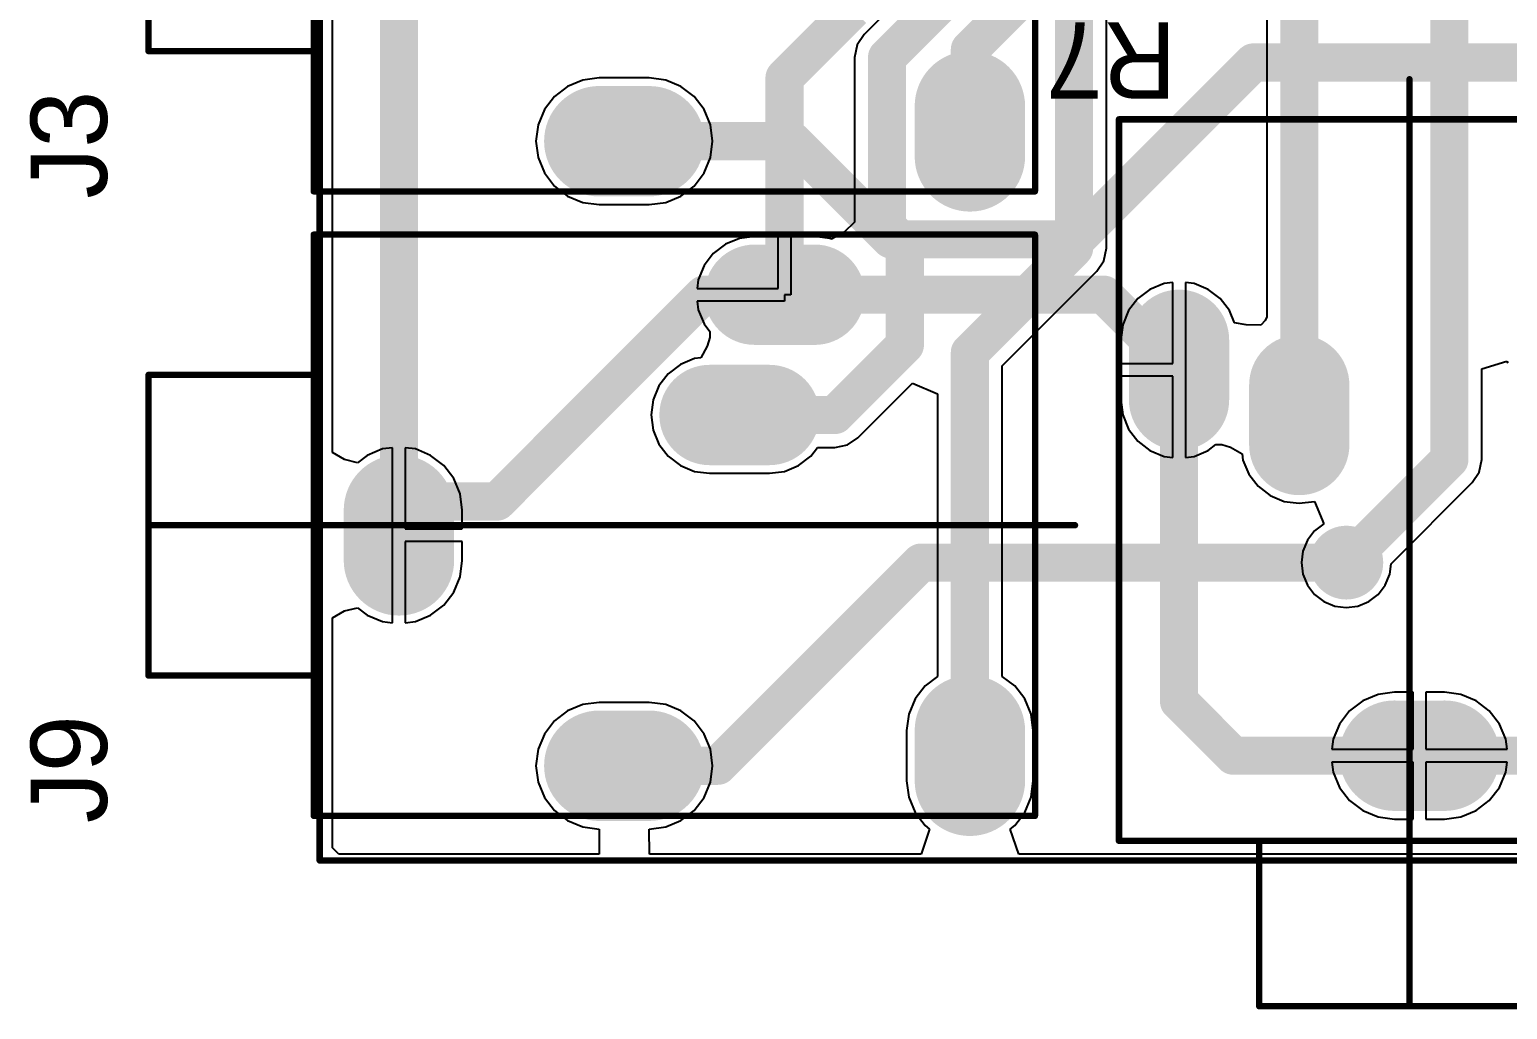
# Model space of a CAD drawing. Header units: millimetres. Extents: x 2.82 to 7.12, y 0.77 to 5.15.
# Drawn here: x 2.827 to 3.989, y 0.878 to 1.648 of the extents above; entities that cross this region are included whole.
import ezdxf

# ---------------------------------------------------------------- set-up
doc = ezdxf.new("R2010")
doc.units = ezdxf.units.MM
doc.header["$MEASUREMENT"] = 0
for name, color, linetype in [('BottomLayer', 5, 'Continuous'), ('BottomSolder', 6, 'Continuous'), ('Mechanical1', 6, 'Continuous'), ('MultiLayer', 9, 'Continuous'), ('PadHoleLayer', 156, 'Continuous'), ('TopLayer', 1, 'Continuous'), ('TopOverlay', 2, 'Continuous'), ('TopSolder', 216, 'Continuous'), ('ViaHoleLayer', 16, 'Continuous')]:
    doc.layers.add(name, color=color, linetype=linetype)

msp = doc.modelspace()

# ---------------------------------------------------------------- linework, layer by layer
at = {"layer": 'BottomLayer'}
for points, const_width in [([(3.5661, 1.6321), (3.649, 1.715)], 0.03), ([(3.5661, 1.5679), (3.5661, 1.6321)], 0.03), ([(3.5661, 1.5482), (3.5661, 1.5876)], 0.0787), ([(3.65, 1.483), (3.789, 1.622)], 0.03), ([(3.789, 1.622), (4.175, 1.622)], 0.03), ([(3.2748, 1.5601), (3.3141, 1.5601)], 0.0787), ([(3.2944, 1.5601), (3.4269, 1.5601)], 0.03), ([(3.4269, 1.5601), (3.504, 1.483)], 0.03), ([(3.504, 1.483), (3.65, 1.483)], 0.03), ([(3.3968, 1.4395), (3.4441, 1.4395)], 0.0709), ([(3.1945, 1.277), (3.357, 1.4395)], 0.03), ([(3.357, 1.4395), (3.4204, 1.4395)], 0.03), ([(3.4204, 1.4395), (3.6715, 1.4395)], 0.03), ([(3.6715, 1.4395), (3.7305, 1.3804)], 0.03), ([(3.7305, 1.3568), (3.7305, 1.4041)], 0.0709), ([(3.825, 1.3214), (3.825, 1.3686)], 0.0709), ([(3.3614, 1.345), (3.4086, 1.345)], 0.0709), ([(3.1173, 1.2308), (3.1173, 1.2702)], 0.0787), ([(3.1173, 1.2505), (3.1173, 1.277)], 0.03), ([(3.1173, 1.277), (3.1945, 1.277)], 0.03), ([(3.368, 1.0694), (3.5276, 1.229)], 0.03), ([(3.5276, 1.229), (3.862, 1.229)], 0.03), ([(3.5661, 1.0576), (3.5661, 1.097)], 0.0787), ([(3.9392, 1.0773), (3.8998, 1.0773)], 0.0787), ([(3.2748, 1.0694), (3.3141, 1.0694)], 0.0787), ([(3.9195, 1.0773), (4.1523, 1.0773)], 0.03), ([(3.2944, 1.0694), (3.368, 1.0694)], 0.03)]:
    msp.add_lwpolyline(points, dxfattribs=dict(at, const_width=const_width))
for points, const_width in [([(3.5586, 1.6321, 1), (3.5736, 1.6321, 1)], 0.015), ([(3.5586, 1.6321, 1), (3.5736, 1.6321, 1)], 0.015), ([(3.5464, 1.5876, 1), (3.5858, 1.5876, 1)], 0.0394), ([(3.7815, 1.622, 1), (3.7965, 1.622, 1)], 0.015), ([(3.7815, 1.622, 1), (3.7965, 1.622, 1)], 0.015), ([(3.2551, 1.5601, 1), (3.2944, 1.5601, 1)], 0.0394), ([(3.2944, 1.5601, 1), (3.3338, 1.5601, 1)], 0.0394), ([(3.5464, 1.5482, 1), (3.5858, 1.5482, 1)], 0.0394), ([(3.5586, 1.5679, 1), (3.5736, 1.5679, 1)], 0.015), ([(3.287, 1.5601, 1), (3.302, 1.5601, 1)], 0.015), ([(3.4194, 1.5601, 1), (3.4344, 1.5601, 1)], 0.015), ([(3.4194, 1.5601, 1), (3.4344, 1.5601, 1)], 0.015), ([(3.4965, 1.483, 1), (3.5115, 1.483, 1)], 0.015), ([(3.4965, 1.483, 1), (3.5115, 1.483, 1)], 0.015), ([(3.6425, 1.483, 1), (3.6575, 1.483, 1)], 0.015), ([(3.6425, 1.483, 1), (3.6575, 1.483, 1)], 0.015), ([(3.3791, 1.4395, 1), (3.4145, 1.4395, 1)], 0.0354), ([(3.4263, 1.4395, 1), (3.4618, 1.4395, 1)], 0.0354), ([(3.3495, 1.4395, 1), (3.3645, 1.4395, 1)], 0.015), ([(3.3495, 1.4395, 1), (3.3645, 1.4395, 1)], 0.015), ([(3.4129, 1.4395, 1), (3.4279, 1.4395, 1)], 0.015), ([(3.4129, 1.4395, 1), (3.4279, 1.4395, 1)], 0.015), ([(3.664, 1.4395, 1), (3.679, 1.4395, 1)], 0.015), ([(3.664, 1.4395, 1), (3.679, 1.4395, 1)], 0.015), ([(3.7128, 1.4041, 1), (3.7482, 1.4041, 1)], 0.0354), ([(3.723, 1.3804, 1), (3.738, 1.3804, 1)], 0.015), ([(3.8073, 1.3686, 1), (3.8427, 1.3686, 1)], 0.0354), ([(3.7128, 1.3568, 1), (3.7482, 1.3568, 1)], 0.0354), ([(3.3437, 1.345, 1), (3.3791, 1.345, 1)], 0.0354), ([(3.3909, 1.345, 1), (3.4263, 1.345, 1)], 0.0354), ([(3.8073, 1.3214, 1), (3.8427, 1.3214, 1)], 0.0354), ([(3.0976, 1.2702, 1), (3.137, 1.2702, 1)], 0.0394), ([(3.1098, 1.277, 1), (3.1248, 1.277, 1)], 0.015), ([(3.1098, 1.277, 1), (3.1248, 1.277, 1)], 0.015), ([(3.187, 1.277, 1), (3.202, 1.277, 1)], 0.015), ([(3.187, 1.277, 1), (3.202, 1.277, 1)], 0.015), ([(3.0976, 1.2308, 1), (3.137, 1.2308, 1)], 0.0394), ([(3.1098, 1.2505, 1), (3.1248, 1.2505, 1)], 0.015), ([(3.5201, 1.229, 1), (3.5351, 1.229, 1)], 0.015), ([(3.5201, 1.229, 1), (3.5351, 1.229, 1)], 0.015), ([(3.8495, 1.229, 1), (3.8745, 1.229, 1)], 0.025), ([(3.8545, 1.229, 1), (3.8695, 1.229, 1)], 0.015), ([(3.5464, 1.097, 1), (3.5858, 1.097, 1)], 0.0394), ([(3.8801, 1.0773, 1), (3.9195, 1.0773, 1)], 0.0394), ([(3.9195, 1.0773, 1), (3.9589, 1.0773, 1)], 0.0394), ([(3.2551, 1.0694, 1), (3.2944, 1.0694, 1)], 0.0394), ([(3.2944, 1.0694, 1), (3.3338, 1.0694, 1)], 0.0394), ([(3.5464, 1.0576, 1), (3.5858, 1.0576, 1)], 0.0394), ([(3.912, 1.0773, 1), (3.927, 1.0773, 1)], 0.015), ([(3.287, 1.0694, 1), (3.302, 1.0694, 1)], 0.015), ([(3.3605, 1.0694, 1), (3.3755, 1.0694, 1)], 0.015), ([(3.3605, 1.0694, 1), (3.3755, 1.0694, 1)], 0.015)]:
    msp.add_lwpolyline(points, format="xyb", close=True, dxfattribs=dict(at, const_width=const_width))
at = {"layer": 'BottomSolder'}
for points, const_width in [([(3.5661, 1.5482), (3.5661, 1.5876)], 0.0867), ([(3.2748, 1.5601), (3.3141, 1.5601)], 0.0867), ([(3.3968, 1.4395), (3.4441, 1.4395)], 0.0789), ([(3.7305, 1.3568), (3.7305, 1.4041)], 0.0789), ([(3.825, 1.3214), (3.825, 1.3686)], 0.0789), ([(3.3614, 1.345), (3.4086, 1.345)], 0.0789), ([(3.1173, 1.2308), (3.1173, 1.2702)], 0.0867), ([(3.5661, 1.0576), (3.5661, 1.097)], 0.0867), ([(3.9392, 1.0773), (3.8998, 1.0773)], 0.0867), ([(3.2748, 1.0694), (3.3141, 1.0694)], 0.0867)]:
    msp.add_lwpolyline(points, dxfattribs=dict(at, const_width=const_width))
for points, const_width in [([(3.5444, 1.5876, 1), (3.5878, 1.5876, 1)], 0.0434), ([(3.2531, 1.5601, 1), (3.2965, 1.5601, 1)], 0.0434), ([(3.2925, 1.5601, 1), (3.3358, 1.5601, 1)], 0.0434), ([(3.5444, 1.5482, 1), (3.5878, 1.5482, 1)], 0.0434), ([(3.3771, 1.4395, 1), (3.4165, 1.4395, 1)], 0.0394), ([(3.4243, 1.4395, 1), (3.4638, 1.4395, 1)], 0.0394), ([(3.7108, 1.4041, 1), (3.7502, 1.4041, 1)], 0.0394), ([(3.8053, 1.3686, 1), (3.8447, 1.3686, 1)], 0.0394), ([(3.7108, 1.3568, 1), (3.7502, 1.3568, 1)], 0.0394), ([(3.3417, 1.345, 1), (3.3811, 1.345, 1)], 0.0394), ([(3.3889, 1.345, 1), (3.4283, 1.345, 1)], 0.0394), ([(3.8053, 1.3214, 1), (3.8447, 1.3214, 1)], 0.0394), ([(3.0956, 1.2702, 1), (3.139, 1.2702, 1)], 0.0434), ([(3.0956, 1.2308, 1), (3.139, 1.2308, 1)], 0.0434), ([(3.8475, 1.229, 1), (3.8765, 1.229, 1)], 0.029), ([(3.5444, 1.097, 1), (3.5878, 1.097, 1)], 0.0434), ([(3.8781, 1.0773, 1), (3.9215, 1.0773, 1)], 0.0434), ([(3.9175, 1.0773, 1), (3.9609, 1.0773, 1)], 0.0434), ([(3.2531, 1.0694, 1), (3.2965, 1.0694, 1)], 0.0434), ([(3.2925, 1.0694, 1), (3.3358, 1.0694, 1)], 0.0434), ([(3.5444, 1.0576, 1), (3.5878, 1.0576, 1)], 0.0434)]:
    msp.add_lwpolyline(points, format="xyb", close=True, dxfattribs=dict(at, const_width=const_width))
at = {"layer": 'Mechanical1', "const_width": 0.005}
for points in [[(3.055, 0.995), (3.055, 4.945)], [(3.055, 0.995), (7.005, 0.995)]]:
    msp.add_lwpolyline(points, dxfattribs=at)
at = {"layer": 'Mechanical1', "const_width": 0.0025}
msp.add_lwpolyline([(3.0537, 0.995, 1), (3.0562, 0.995, 1)], format="xyb", close=True, dxfattribs=at)
msp.add_lwpolyline([(3.0537, 0.995, 1), (3.0562, 0.995, 1)], format="xyb", close=True, dxfattribs=at)
at = {"layer": 'MultiLayer'}
for points, const_width in [([(3.5661, 1.5482), (3.5661, 1.5876)], 0.0787), ([(3.2748, 1.5601), (3.3141, 1.5601)], 0.0787), ([(3.3968, 1.4395), (3.4441, 1.4395)], 0.0709), ([(3.7305, 1.3568), (3.7305, 1.4041)], 0.0709), ([(3.825, 1.3214), (3.825, 1.3686)], 0.0709), ([(3.3614, 1.345), (3.4086, 1.345)], 0.0709), ([(3.1173, 1.2308), (3.1173, 1.2702)], 0.0787), ([(3.5661, 1.0576), (3.5661, 1.097)], 0.0787), ([(3.9392, 1.0773), (3.8998, 1.0773)], 0.0787), ([(3.2748, 1.0694), (3.3141, 1.0694)], 0.0787)]:
    msp.add_lwpolyline(points, dxfattribs=dict(at, const_width=const_width))
for points, const_width in [([(3.5464, 1.5876, 1), (3.5858, 1.5876, 1)], 0.0394), ([(3.2551, 1.5601, 1), (3.2944, 1.5601, 1)], 0.0394), ([(3.2944, 1.5601, 1), (3.3338, 1.5601, 1)], 0.0394), ([(3.5464, 1.5482, 1), (3.5858, 1.5482, 1)], 0.0394), ([(3.3791, 1.4395, 1), (3.4145, 1.4395, 1)], 0.0354), ([(3.4263, 1.4395, 1), (3.4618, 1.4395, 1)], 0.0354), ([(3.7128, 1.4041, 1), (3.7482, 1.4041, 1)], 0.0354), ([(3.8073, 1.3686, 1), (3.8427, 1.3686, 1)], 0.0354), ([(3.7128, 1.3568, 1), (3.7482, 1.3568, 1)], 0.0354), ([(3.3437, 1.345, 1), (3.3791, 1.345, 1)], 0.0354), ([(3.3909, 1.345, 1), (3.4263, 1.345, 1)], 0.0354), ([(3.8073, 1.3214, 1), (3.8427, 1.3214, 1)], 0.0354), ([(3.0976, 1.2702, 1), (3.137, 1.2702, 1)], 0.0394), ([(3.0976, 1.2308, 1), (3.137, 1.2308, 1)], 0.0394), ([(3.8495, 1.229, 1), (3.8745, 1.229, 1)], 0.025), ([(3.5464, 1.097, 1), (3.5858, 1.097, 1)], 0.0394), ([(3.8801, 1.0773, 1), (3.9195, 1.0773, 1)], 0.0394), ([(3.9195, 1.0773, 1), (3.9589, 1.0773, 1)], 0.0394), ([(3.2551, 1.0694, 1), (3.2944, 1.0694, 1)], 0.0394), ([(3.2944, 1.0694, 1), (3.3338, 1.0694, 1)], 0.0394), ([(3.5464, 1.0576, 1), (3.5858, 1.0576, 1)], 0.0394)]:
    msp.add_lwpolyline(points, format="xyb", close=True, dxfattribs=dict(at, const_width=const_width))
at = {"layer": 'PadHoleLayer'}
for points, const_width in [([(3.5513, 1.5679, 1), (3.5809, 1.5679, 1)], 0.0295), ([(3.2797, 1.5601, 1), (3.3092, 1.5601, 1)], 0.0295), ([(3.4067, 1.4395, 1), (3.4342, 1.4395, 1)], 0.0276), ([(3.7167, 1.3804, 1), (3.7443, 1.3804, 1)], 0.0276), ([(3.3712, 1.345, 1), (3.3988, 1.345, 1)], 0.0276), ([(3.8112, 1.345, 1), (3.8388, 1.345, 1)], 0.0276), ([(3.1025, 1.2505, 1), (3.132, 1.2505, 1)], 0.0295), ([(3.5513, 1.0773, 1), (3.5809, 1.0773, 1)], 0.0295), ([(3.9047, 1.0773, 1), (3.9343, 1.0773, 1)], 0.0295), ([(3.2797, 1.0694, 1), (3.3092, 1.0694, 1)], 0.0295)]:
    msp.add_lwpolyline(points, format="xyb", close=True, dxfattribs=dict(at, const_width=const_width))
at = {"layer": 'TopLayer'}
for p, q in [((3.5355, 1.6966), (3.483, 1.644)), ((3.065, 1.3155), (3.065, 1.6762)), ((3.6735, 1.476), (3.6735, 1.667)), ((3.7995, 1.658), (3.7995, 1.422)), ((3.483, 1.644), (3.4775, 1.6358)), ((3.4775, 1.6358), (3.4755, 1.626)), ((3.4755, 1.626), (3.4755, 1.4964)), ((3.2499, 1.6032), (3.2396, 1.5953)), ((3.2619, 1.6082), (3.2499, 1.6032)), ((3.2748, 1.6098), (3.2619, 1.6082)), ((3.3141, 1.6098), (3.2748, 1.6098)), ((3.327, 1.6082), (3.3141, 1.6098)), ((3.339, 1.6032), (3.327, 1.6082)), ((3.3493, 1.5953), (3.339, 1.6032)), ((3.2396, 1.5953), (3.2316, 1.585)), ((3.3573, 1.585), (3.3493, 1.5953)), ((3.2316, 1.585), (3.2267, 1.5729)), ((3.3622, 1.5729), (3.3573, 1.585)), ((3.2267, 1.5729), (3.225, 1.5601)), ((3.3639, 1.5601), (3.3622, 1.5729)), ((3.225, 1.5601), (3.2267, 1.5472)), ((3.3622, 1.5472), (3.3639, 1.5601)), ((3.2267, 1.5472), (3.2316, 1.5352)), ((3.3573, 1.5352), (3.3622, 1.5472)), ((3.2316, 1.5352), (3.2396, 1.5248)), ((3.3493, 1.5248), (3.3573, 1.5352)), ((3.2396, 1.5248), (3.2499, 1.5169)), ((3.339, 1.5169), (3.3493, 1.5248)), ((3.2499, 1.5169), (3.2619, 1.512)), ((3.2619, 1.512), (3.2748, 1.5103)), ((3.2748, 1.5103), (3.3141, 1.5103)), ((3.3141, 1.5103), (3.327, 1.512)), ((3.327, 1.512), (3.339, 1.5169)), ((3.4674, 1.4886), (3.4574, 1.4831)), ((3.4755, 1.4964), (3.4674, 1.4886)), ((3.3739, 1.4792), (3.3644, 1.4719)), ((3.385, 1.4838), (3.3739, 1.4792)), ((3.3968, 1.4853), (3.385, 1.4838)), ((3.4154, 1.4853), (3.3968, 1.4853)), ((3.4154, 1.4445), (3.4154, 1.4853)), ((3.4441, 1.4853), (3.4254, 1.4853)), ((3.4254, 1.4853), (3.4254, 1.4395)), ((3.4559, 1.4838), (3.4441, 1.4853)), ((3.4574, 1.4831), (3.4559, 1.4838)), ((3.6715, 1.4662), (3.6735, 1.476)), ((3.3644, 1.4719), (3.3571, 1.4624)), ((3.666, 1.458), (3.6715, 1.4662)), ((3.3571, 1.4624), (3.3525, 1.4513)), ((3.5916, 1.3835), (3.666, 1.458)), ((3.3525, 1.4513), (3.3516, 1.4445)), ((3.3516, 1.4445), (3.4154, 1.4445)), ((3.7076, 1.4437), (3.6981, 1.4365)), ((3.7187, 1.4483), (3.7076, 1.4437)), ((3.7255, 1.4492), (3.7187, 1.4483)), ((3.7255, 1.3854), (3.7255, 1.4492)), ((3.7424, 1.4483), (3.7355, 1.4492)), ((3.7355, 1.4492), (3.7355, 1.3804)), ((3.7534, 1.4437), (3.7424, 1.4483)), ((3.7629, 1.4365), (3.7534, 1.4437)), ((3.4204, 1.4345), (3.3516, 1.4345)), ((3.3516, 1.4345), (3.3525, 1.4276)), ((3.4254, 1.4395), (3.4204, 1.4395)), ((3.4204, 1.4395), (3.4204, 1.4345)), ((3.6981, 1.4365), (3.6908, 1.427)), ((3.7702, 1.427), (3.7629, 1.4365)), ((3.3525, 1.4276), (3.3571, 1.4166)), ((3.6908, 1.427), (3.6862, 1.4159)), ((3.7741, 1.4175), (3.7702, 1.427)), ((3.7833, 1.4158), (3.7741, 1.4175)), ((3.7983, 1.4193), (3.7947, 1.4157)), ((3.7995, 1.422), (3.7983, 1.4193)), ((3.3571, 1.4166), (3.3618, 1.4105)), ((3.3617, 1.4058), (3.3597, 1.399)), ((3.3618, 1.4105), (3.3617, 1.4058)), ((3.6862, 1.4159), (3.6847, 1.4041)), ((3.7947, 1.4157), (3.7833, 1.4158)), ((3.3597, 1.399), (3.3545, 1.3899)), ((3.6847, 1.4041), (3.6847, 1.3854)), ((3.3385, 1.3847), (3.329, 1.3774)), ((3.3495, 1.3893), (3.3385, 1.3847)), ((3.3545, 1.3899), (3.3495, 1.3893)), ((3.5916, 1.1396), (3.5916, 1.3835)), ((3.6847, 1.3854), (3.7255, 1.3854)), ((3.9685, 1.3812), (3.9882, 1.3872)), ((3.9882, 1.3872), (3.989, 1.386)), ((3.329, 1.3774), (3.3217, 1.3679)), ((3.7255, 1.3754), (3.6847, 1.3754)), ((3.6847, 1.3754), (3.6847, 1.3568)), ((3.7255, 1.3116), (3.7255, 1.3754)), ((3.7355, 1.3804), (3.7355, 1.3116)), ((3.9685, 1.31), (3.9685, 1.3812)), ((3.3217, 1.3679), (3.3171, 1.3569)), ((3.478, 1.327), (3.5209, 1.3699)), ((3.5209, 1.3699), (3.5406, 1.3617)), ((3.5406, 1.3617), (3.5406, 1.1396)), ((3.3171, 1.3569), (3.3156, 1.345)), ((3.6847, 1.3568), (3.6862, 1.345)), ((3.3156, 1.345), (3.3171, 1.3331)), ((3.6862, 1.345), (3.6908, 1.3339)), ((3.3171, 1.3331), (3.3217, 1.3221)), ((3.4698, 1.3215), (3.478, 1.327)), ((3.6908, 1.3339), (3.6981, 1.3244)), ((3.6981, 1.3244), (3.7076, 1.3171)), ((3.0745, 1.3099), (3.065, 1.3155)), ((3.0924, 1.3133), (3.0847, 1.3074)), ((3.1044, 1.3183), (3.0924, 1.3133)), ((3.1123, 1.3193), (3.1044, 1.3183)), ((3.1123, 1.2505), (3.1123, 1.3193)), ((3.1302, 1.3183), (3.1223, 1.3193)), ((3.1223, 1.3193), (3.1223, 1.2555)), ((3.1422, 1.3133), (3.1302, 1.3183)), ((3.1525, 1.3054), (3.1422, 1.3133)), ((3.3217, 1.3221), (3.329, 1.3126)), ((3.441, 1.3126), (3.4463, 1.3195)), ((3.4463, 1.3195), (3.46, 1.3195)), ((3.46, 1.3195), (3.4698, 1.3215)), ((3.7076, 1.3171), (3.7187, 1.3125)), ((3.7424, 1.3125), (3.7534, 1.3171)), ((3.7534, 1.3171), (3.7595, 1.3218)), ((3.7595, 1.3218), (3.7642, 1.3217)), ((3.7642, 1.3217), (3.771, 1.3197)), ((3.771, 1.3197), (3.7801, 1.3145)), ((3.7801, 1.3145), (3.7807, 1.3095)), ((3.0847, 1.3074), (3.0745, 1.3099)), ((3.1604, 1.2951), (3.1525, 1.3054)), ((3.329, 1.3126), (3.3385, 1.3053)), ((3.3385, 1.3053), (3.3495, 1.3007)), ((3.4205, 1.3007), (3.4315, 1.3053)), ((3.4315, 1.3053), (3.441, 1.3126)), ((3.7187, 1.3125), (3.7255, 1.3116)), ((3.7355, 1.3116), (3.7424, 1.3125)), ((3.7807, 1.3095), (3.7853, 1.2985)), ((3.9665, 1.3002), (3.9685, 1.31)), ((3.1654, 1.2831), (3.1604, 1.2951)), ((3.3495, 1.3007), (3.3614, 1.2992)), ((3.3614, 1.2992), (3.4086, 1.2992)), ((3.4086, 1.2992), (3.4205, 1.3007)), ((3.7853, 1.2985), (3.7926, 1.289)), ((3.8972, 1.2281), (3.961, 1.292)), ((3.961, 1.292), (3.9665, 1.3002)), ((3.1671, 1.2702), (3.1654, 1.2831)), ((3.7926, 1.289), (3.8021, 1.2817)), ((3.8021, 1.2817), (3.8131, 1.2771)), ((3.1671, 1.2555), (3.1671, 1.2702)), ((3.8131, 1.2771), (3.825, 1.2756)), ((3.825, 1.2756), (3.8369, 1.2771)), ((3.8369, 1.2771), (3.8443, 1.2596)), ((3.1223, 1.2555), (3.1671, 1.2555)), ((3.8443, 1.2596), (3.837, 1.254)), ((3.1123, 1.1817), (3.1123, 1.2505)), ((3.1671, 1.2455), (3.1223, 1.2455)), ((3.1223, 1.2455), (3.1223, 1.1817)), ((3.1671, 1.2308), (3.1671, 1.2455)), ((3.8314, 1.2467), (3.8279, 1.2381)), ((3.837, 1.254), (3.8314, 1.2467)), ((3.8279, 1.2381), (3.8267, 1.229)), ((3.1654, 1.2179), (3.1671, 1.2308)), ((3.8267, 1.229), (3.8279, 1.2199)), ((3.8279, 1.2199), (3.8314, 1.2113)), ((3.8926, 1.2113), (3.8961, 1.2199)), ((3.8961, 1.2199), (3.8972, 1.2281)), ((3.1604, 1.2059), (3.1654, 1.2179)), ((3.8314, 1.2113), (3.837, 1.204)), ((3.887, 1.204), (3.8926, 1.2113)), ((3.1525, 1.1956), (3.1604, 1.2059)), ((3.837, 1.204), (3.8443, 1.1984)), ((3.8443, 1.1984), (3.8529, 1.1949)), ((3.8711, 1.1949), (3.8797, 1.1984)), ((3.8797, 1.1984), (3.887, 1.204)), ((3.065, 1.1855), (3.0745, 1.1911)), ((3.065, 1.005), (3.065, 1.1855)), ((3.0745, 1.1911), (3.0847, 1.1936)), ((3.0847, 1.1936), (3.0924, 1.1877)), ((3.0924, 1.1877), (3.1044, 1.1827)), ((3.1302, 1.1827), (3.1422, 1.1877)), ((3.1422, 1.1877), (3.1525, 1.1956)), ((3.8529, 1.1949), (3.862, 1.1937)), ((3.862, 1.1937), (3.8711, 1.1949)), ((3.1044, 1.1827), (3.1123, 1.1817)), ((3.1223, 1.1817), (3.1302, 1.1827)), ((3.5406, 1.1396), (3.5309, 1.1322)), ((3.6013, 1.1322), (3.5916, 1.1396)), ((3.5309, 1.1322), (3.523, 1.1219)), ((3.6092, 1.1219), (3.6013, 1.1322)), ((3.8998, 1.1271), (3.8869, 1.1254)), ((3.9145, 1.1271), (3.8998, 1.1271)), ((3.9145, 1.0823), (3.9145, 1.1271)), ((3.9392, 1.1271), (3.9245, 1.1271)), ((3.9245, 1.1271), (3.9245, 1.0823)), ((3.9521, 1.1254), (3.9392, 1.1271)), ((3.2619, 1.1175), (3.2499, 1.1125)), ((3.2748, 1.1192), (3.2619, 1.1175)), ((3.3141, 1.1192), (3.2748, 1.1192)), ((3.327, 1.1175), (3.3141, 1.1192)), ((3.339, 1.1125), (3.327, 1.1175)), ((3.523, 1.1219), (3.518, 1.1099)), ((3.6142, 1.1099), (3.6092, 1.1219)), ((3.8749, 1.1204), (3.8646, 1.1125)), ((3.8869, 1.1254), (3.8749, 1.1204)), ((3.9641, 1.1204), (3.9521, 1.1254)), ((3.9744, 1.1125), (3.9641, 1.1204)), ((3.2396, 1.1046), (3.2316, 1.0943)), ((3.2499, 1.1125), (3.2396, 1.1046)), ((3.3493, 1.1046), (3.339, 1.1125)), ((3.3573, 1.0943), (3.3493, 1.1046)), ((3.518, 1.1099), (3.5163, 1.097)), ((3.6159, 1.097), (3.6142, 1.1099)), ((3.8646, 1.1125), (3.8567, 1.1022)), ((3.9823, 1.1022), (3.9744, 1.1125)), ((3.2316, 1.0943), (3.2267, 1.0823)), ((3.3622, 1.0823), (3.3573, 1.0943)), ((3.5163, 1.097), (3.5163, 1.0576)), ((3.6159, 1.0576), (3.6159, 1.097)), ((3.8567, 1.1022), (3.8517, 1.0902)), ((3.9873, 1.0902), (3.9823, 1.1022)), ((3.2267, 1.0823), (3.225, 1.0694)), ((3.3639, 1.0694), (3.3622, 1.0823)), ((3.8517, 1.0902), (3.8507, 1.0823)), ((3.8507, 1.0823), (3.9145, 1.0823)), ((3.9245, 1.0823), (3.9883, 1.0823)), ((3.9883, 1.0823), (3.9873, 1.0902)), ((3.225, 1.0694), (3.2267, 1.0565)), ((3.3622, 1.0565), (3.3639, 1.0694)), ((3.9145, 1.0723), (3.8507, 1.0723)), ((3.8507, 1.0723), (3.8517, 1.0644)), ((3.9145, 1.0275), (3.9145, 1.0723)), ((3.9883, 1.0723), (3.9245, 1.0723)), ((3.9245, 1.0723), (3.9245, 1.0275)), ((3.9873, 1.0644), (3.9883, 1.0723)), ((3.5163, 1.0576), (3.518, 1.0447)), ((3.6142, 1.0447), (3.6159, 1.0576)), ((3.8517, 1.0644), (3.8567, 1.0524)), ((3.9823, 1.0524), (3.9873, 1.0644)), ((3.2267, 1.0565), (3.2316, 1.0445)), ((3.3573, 1.0445), (3.3622, 1.0565)), ((3.8567, 1.0524), (3.8646, 1.0421)), ((3.9744, 1.0421), (3.9823, 1.0524)), ((3.2316, 1.0445), (3.2396, 1.0342)), ((3.2396, 1.0342), (3.2499, 1.0263)), ((3.339, 1.0263), (3.3493, 1.0342)), ((3.3493, 1.0342), (3.3573, 1.0445)), ((3.518, 1.0447), (3.523, 1.0327)), ((3.6092, 1.0327), (3.6142, 1.0447)), ((3.8646, 1.0421), (3.8749, 1.0342)), ((3.8749, 1.0342), (3.8869, 1.0292)), ((3.9521, 1.0292), (3.9641, 1.0342)), ((3.9641, 1.0342), (3.9744, 1.0421)), ((3.2499, 1.0263), (3.2619, 1.0213)), ((3.327, 1.0213), (3.339, 1.0263)), ((3.523, 1.0327), (3.5309, 1.0224)), ((3.5309, 1.0224), (3.5344, 1.0197)), ((3.5978, 1.0197), (3.6013, 1.0224)), ((3.6013, 1.0224), (3.6092, 1.0327)), ((3.8869, 1.0292), (3.8998, 1.0275)), ((3.8998, 1.0275), (3.9145, 1.0275)), ((3.9245, 1.0275), (3.9392, 1.0275)), ((3.9392, 1.0275), (3.9521, 1.0292)), ((3.2619, 1.0213), (3.2748, 1.0196)), ((3.2748, 1.0196), (3.2746, 1)), ((3.3141, 1.0196), (3.327, 1.0213)), ((3.3143, 1), (3.3141, 1.0196)), ((3.5344, 1.0197), (3.5277, 1)), ((3.6045, 1), (3.5978, 1.0197)), ((3.07, 1), (3.065, 1.005)), ((3.2746, 1), (3.07, 1)), ((3.5277, 1), (3.3143, 1)), ((5.7261, 1), (3.6045, 1))]:
    msp.add_line(p, q, dxfattribs=at)
for points, const_width in [([(3.943, 1.31), (3.943, 2.971)], 0.03), ([(3.648, 1.476), (3.648, 1.88)], 0.03), ([(3.1173, 1.2505), (3.1173, 1.7412)], 0.03), ([(3.501, 1.626), (3.561, 1.686)], 0.03), ([(3.825, 1.345), (3.825, 1.685)], 0.03), ([(3.4204, 1.61), (3.474, 1.6636)], 0.03), ([(3.501, 1.493), (3.501, 1.626)], 0.03), ([(3.5661, 1.5482), (3.5661, 1.5876)], 0.0787), ([(3.4204, 1.4395), (3.4204, 1.61)], 0.03), ([(3.2748, 1.5601), (3.3141, 1.5601)], 0.0787), ([(3.501, 1.493), (3.515, 1.479)], 0.03), ([(3.515, 1.4), (3.515, 1.479)], 0.03), ([(3.5661, 1.3941), (3.648, 1.476)], 0.03), ([(3.3968, 1.4395), (3.4441, 1.4395)], 0.0709), ([(3.7305, 1.3568), (3.7305, 1.4041)], 0.0709), ([(3.46, 1.345), (3.515, 1.4)], 0.03), ([(3.5661, 1.0773), (3.5661, 1.3941)], 0.03), ([(3.7305, 1.12), (3.7305, 1.3804)], 0.03), ([(3.825, 1.3214), (3.825, 1.3686)], 0.0709), ([(3.3614, 1.345), (3.4086, 1.345)], 0.0709), ([(3.385, 1.345), (3.46, 1.345)], 0.03), ([(3.862, 1.229), (3.943, 1.31)], 0.03), ([(3.1173, 1.2308), (3.1173, 1.2702)], 0.0787), ([(3.5661, 1.0576), (3.5661, 1.097)], 0.0787), ([(3.7305, 1.12), (3.7732, 1.0773)], 0.03), ([(3.9392, 1.0773), (3.8998, 1.0773)], 0.0787), ([(3.2748, 1.0694), (3.3141, 1.0694)], 0.0787), ([(3.7732, 1.0773), (3.9195, 1.0773)], 0.03)]:
    msp.add_lwpolyline(points, dxfattribs=dict(at, const_width=const_width))
for points, const_width in [([(3.4935, 1.626, 1), (3.5085, 1.626, 1)], 0.015), ([(3.4935, 1.626, 1), (3.5085, 1.626, 1)], 0.015), ([(3.5464, 1.5876, 1), (3.5858, 1.5876, 1)], 0.0394), ([(3.4129, 1.61, 1), (3.4279, 1.61, 1)], 0.015), ([(3.4129, 1.61, 1), (3.4279, 1.61, 1)], 0.015), ([(3.2551, 1.5601, 1), (3.2944, 1.5601, 1)], 0.0394), ([(3.2944, 1.5601, 1), (3.3338, 1.5601, 1)], 0.0394), ([(3.5464, 1.5482, 1), (3.5858, 1.5482, 1)], 0.0394), ([(3.4935, 1.493, 1), (3.5085, 1.493, 1)], 0.015), ([(3.4935, 1.493, 1), (3.5085, 1.493, 1)], 0.015), ([(3.5075, 1.479, 1), (3.5225, 1.479, 1)], 0.015), ([(3.5075, 1.479, 1), (3.5225, 1.479, 1)], 0.015), ([(3.6405, 1.476, 1), (3.6555, 1.476, 1)], 0.015), ([(3.6405, 1.476, 1), (3.6555, 1.476, 1)], 0.015), ([(3.3791, 1.4395, 1), (3.4145, 1.4395, 1)], 0.0354), ([(3.4263, 1.4395, 1), (3.4618, 1.4395, 1)], 0.0354), ([(3.4129, 1.4395, 1), (3.4279, 1.4395, 1)], 0.015), ([(3.7128, 1.4041, 1), (3.7482, 1.4041, 1)], 0.0354), ([(3.5075, 1.4, 1), (3.5225, 1.4, 1)], 0.015), ([(3.5075, 1.4, 1), (3.5225, 1.4, 1)], 0.015), ([(3.5586, 1.3941, 1), (3.5736, 1.3941, 1)], 0.015), ([(3.5586, 1.3941, 1), (3.5736, 1.3941, 1)], 0.015), ([(3.723, 1.3804, 1), (3.738, 1.3804, 1)], 0.015), ([(3.8073, 1.3686, 1), (3.8427, 1.3686, 1)], 0.0354), ([(3.7128, 1.3568, 1), (3.7482, 1.3568, 1)], 0.0354), ([(3.3437, 1.345, 1), (3.3791, 1.345, 1)], 0.0354), ([(3.3909, 1.345, 1), (3.4263, 1.345, 1)], 0.0354), ([(3.3775, 1.345, 1), (3.3925, 1.345, 1)], 0.015), ([(3.4525, 1.345, 1), (3.4675, 1.345, 1)], 0.015), ([(3.4525, 1.345, 1), (3.4675, 1.345, 1)], 0.015), ([(3.8175, 1.345, 1), (3.8325, 1.345, 1)], 0.015), ([(3.8073, 1.3214, 1), (3.8427, 1.3214, 1)], 0.0354), ([(3.9355, 1.31, 1), (3.9505, 1.31, 1)], 0.015), ([(3.9355, 1.31, 1), (3.9505, 1.31, 1)], 0.015), ([(3.0976, 1.2702, 1), (3.137, 1.2702, 1)], 0.0394), ([(3.0976, 1.2308, 1), (3.137, 1.2308, 1)], 0.0394), ([(3.1098, 1.2505, 1), (3.1248, 1.2505, 1)], 0.015), ([(3.8495, 1.229, 1), (3.8745, 1.229, 1)], 0.025), ([(3.8545, 1.229, 1), (3.8695, 1.229, 1)], 0.015), ([(3.5464, 1.097, 1), (3.5858, 1.097, 1)], 0.0394), ([(3.723, 1.12, 1), (3.738, 1.12, 1)], 0.015), ([(3.723, 1.12, 1), (3.738, 1.12, 1)], 0.015), ([(3.8801, 1.0773, 1), (3.9195, 1.0773, 1)], 0.0394), ([(3.9195, 1.0773, 1), (3.9589, 1.0773, 1)], 0.0394), ([(3.2551, 1.0694, 1), (3.2944, 1.0694, 1)], 0.0394), ([(3.2944, 1.0694, 1), (3.3338, 1.0694, 1)], 0.0394), ([(3.5464, 1.0576, 1), (3.5858, 1.0576, 1)], 0.0394), ([(3.5586, 1.0773, 1), (3.5736, 1.0773, 1)], 0.015), ([(3.7657, 1.0773, 1), (3.7807, 1.0773, 1)], 0.015), ([(3.7657, 1.0773, 1), (3.7807, 1.0773, 1)], 0.015), ([(3.912, 1.0773, 1), (3.927, 1.0773, 1)], 0.015)]:
    msp.add_lwpolyline(points, format="xyb", close=True, dxfattribs=dict(at, const_width=const_width))
at = {"layer": 'TopOverlay', "const_width": 0.005}
for points in [[(3.0504, 1.5207), (3.0504, 1.9774)], [(3.6173, 1.5207), (3.6173, 1.9774)], [(2.9204, 1.6309), (2.9204, 1.8671)], [(2.9204, 1.6309), (3.0504, 1.6309)], [(3.9116, 0.8804), (3.9116, 1.6088)], [(3.6833, 1.5773), (4.14, 1.5773)], [(3.6833, 1.0104), (3.6833, 1.5773)], [(3.0504, 1.5207), (3.6173, 1.5207)], [(3.0504, 1.03), (3.0504, 1.4867)], [(3.0504, 1.4867), (3.6173, 1.4867)], [(3.6173, 1.03), (3.6173, 1.4867)], [(2.9204, 1.1403), (2.9204, 1.3765)], [(2.9204, 1.3765), (3.0504, 1.3765)], [(2.9204, 1.2584), (3.6488, 1.2584)], [(2.9204, 1.1403), (3.0504, 1.1403)], [(3.0504, 1.03), (3.6173, 1.03)], [(3.6833, 1.0104), (4.14, 1.0104)], [(3.7935, 0.8804), (3.7935, 1.0104)], [(3.7935, 0.8804), (4.0297, 0.8804)]]:
    msp.add_lwpolyline(points, dxfattribs=at)
at = {"layer": 'TopOverlay', "const_width": 0.0025}
for points in [[(2.9192, 1.6309, 1), (2.9217, 1.6309, 1)], [(2.9192, 1.6309, 1), (2.9217, 1.6309, 1)], [(3.0491, 1.6309, 1), (3.0516, 1.6309, 1)], [(3.9104, 1.6088, 1), (3.9129, 1.6088, 1)], [(3.682, 1.5773, 1), (3.6845, 1.5773, 1)], [(3.682, 1.5773, 1), (3.6845, 1.5773, 1)], [(3.0491, 1.5207, 1), (3.0516, 1.5207, 1)], [(3.0491, 1.5207, 1), (3.0516, 1.5207, 1)], [(3.616, 1.5207, 1), (3.6185, 1.5207, 1)], [(3.616, 1.5207, 1), (3.6185, 1.5207, 1)], [(3.0491, 1.4867, 1), (3.0516, 1.4867, 1)], [(3.0491, 1.4867, 1), (3.0516, 1.4867, 1)], [(3.616, 1.4867, 1), (3.6185, 1.4867, 1)], [(3.616, 1.4867, 1), (3.6185, 1.4867, 1)], [(2.9192, 1.3765, 1), (2.9217, 1.3765, 1)], [(2.9192, 1.3765, 1), (2.9217, 1.3765, 1)], [(3.0491, 1.3765, 1), (3.0516, 1.3765, 1)], [(2.9192, 1.2584, 1), (2.9217, 1.2584, 1)], [(3.6475, 1.2584, 1), (3.65, 1.2584, 1)], [(2.9192, 1.1403, 1), (2.9217, 1.1403, 1)], [(2.9192, 1.1403, 1), (2.9217, 1.1403, 1)], [(3.0491, 1.1403, 1), (3.0516, 1.1403, 1)], [(3.0491, 1.03, 1), (3.0516, 1.03, 1)], [(3.0491, 1.03, 1), (3.0516, 1.03, 1)], [(3.616, 1.03, 1), (3.6185, 1.03, 1)], [(3.616, 1.03, 1), (3.6185, 1.03, 1)], [(3.682, 1.0104, 1), (3.6845, 1.0104, 1)], [(3.682, 1.0104, 1), (3.6845, 1.0104, 1)], [(3.7923, 1.0104, 1), (3.7948, 1.0104, 1)], [(3.7923, 0.8804, 1), (3.7948, 0.8804, 1)], [(3.7923, 0.8804, 1), (3.7948, 0.8804, 1)], [(3.9104, 0.8804, 1), (3.9129, 0.8804, 1)]]:
    msp.add_lwpolyline(points, format="xyb", close=True, dxfattribs=at)
at = {"layer": 'TopSolder'}
for points, const_width in [([(3.5661, 1.5482), (3.5661, 1.5876)], 0.0867), ([(3.2748, 1.5601), (3.3141, 1.5601)], 0.0867), ([(3.3968, 1.4395), (3.4441, 1.4395)], 0.0789), ([(3.7305, 1.3568), (3.7305, 1.4041)], 0.0789), ([(3.825, 1.3214), (3.825, 1.3686)], 0.0789), ([(3.3614, 1.345), (3.4086, 1.345)], 0.0789), ([(3.1173, 1.2308), (3.1173, 1.2702)], 0.0867), ([(3.5661, 1.0576), (3.5661, 1.097)], 0.0867), ([(3.9392, 1.0773), (3.8998, 1.0773)], 0.0867), ([(3.2748, 1.0694), (3.3141, 1.0694)], 0.0867)]:
    msp.add_lwpolyline(points, dxfattribs=dict(at, const_width=const_width))
for points, const_width in [([(3.5444, 1.5876, 1), (3.5878, 1.5876, 1)], 0.0434), ([(3.2531, 1.5601, 1), (3.2965, 1.5601, 1)], 0.0434), ([(3.2925, 1.5601, 1), (3.3358, 1.5601, 1)], 0.0434), ([(3.5444, 1.5482, 1), (3.5878, 1.5482, 1)], 0.0434), ([(3.3771, 1.4395, 1), (3.4165, 1.4395, 1)], 0.0394), ([(3.4243, 1.4395, 1), (3.4638, 1.4395, 1)], 0.0394), ([(3.7108, 1.4041, 1), (3.7502, 1.4041, 1)], 0.0394), ([(3.8053, 1.3686, 1), (3.8447, 1.3686, 1)], 0.0394), ([(3.7108, 1.3568, 1), (3.7502, 1.3568, 1)], 0.0394), ([(3.3417, 1.345, 1), (3.3811, 1.345, 1)], 0.0394), ([(3.3889, 1.345, 1), (3.4283, 1.345, 1)], 0.0394), ([(3.8053, 1.3214, 1), (3.8447, 1.3214, 1)], 0.0394), ([(3.0956, 1.2702, 1), (3.139, 1.2702, 1)], 0.0434), ([(3.0956, 1.2308, 1), (3.139, 1.2308, 1)], 0.0434), ([(3.8475, 1.229, 1), (3.8765, 1.229, 1)], 0.029), ([(3.5444, 1.097, 1), (3.5878, 1.097, 1)], 0.0434), ([(3.8781, 1.0773, 1), (3.9215, 1.0773, 1)], 0.0434), ([(3.9175, 1.0773, 1), (3.9609, 1.0773, 1)], 0.0434), ([(3.2531, 1.0694, 1), (3.2965, 1.0694, 1)], 0.0434), ([(3.2925, 1.0694, 1), (3.3358, 1.0694, 1)], 0.0434), ([(3.5444, 1.0576, 1), (3.5878, 1.0576, 1)], 0.0434)]:
    msp.add_lwpolyline(points, format="xyb", close=True, dxfattribs=dict(at, const_width=const_width))
at = {"layer": 'ViaHoleLayer', "const_width": 0.014}
msp.add_lwpolyline([(3.855, 1.229, 1), (3.869, 1.229, 1)], format="xyb", close=True, dxfattribs=at)

# ---------------------------------------------------------------- texts
at = {"layer": 'TopOverlay'}
for s, rotation, p in [('R7', 180, (3.7285, 1.6535)), ('J3', 90, (2.8878, 1.5149)), ('J9', 90, (2.8878, 1.0243))]:
    msp.add_text(s, height=0.06, rotation=rotation, dxfattribs=at).set_placement(p)

doc.saveas('drawing.dxf')
